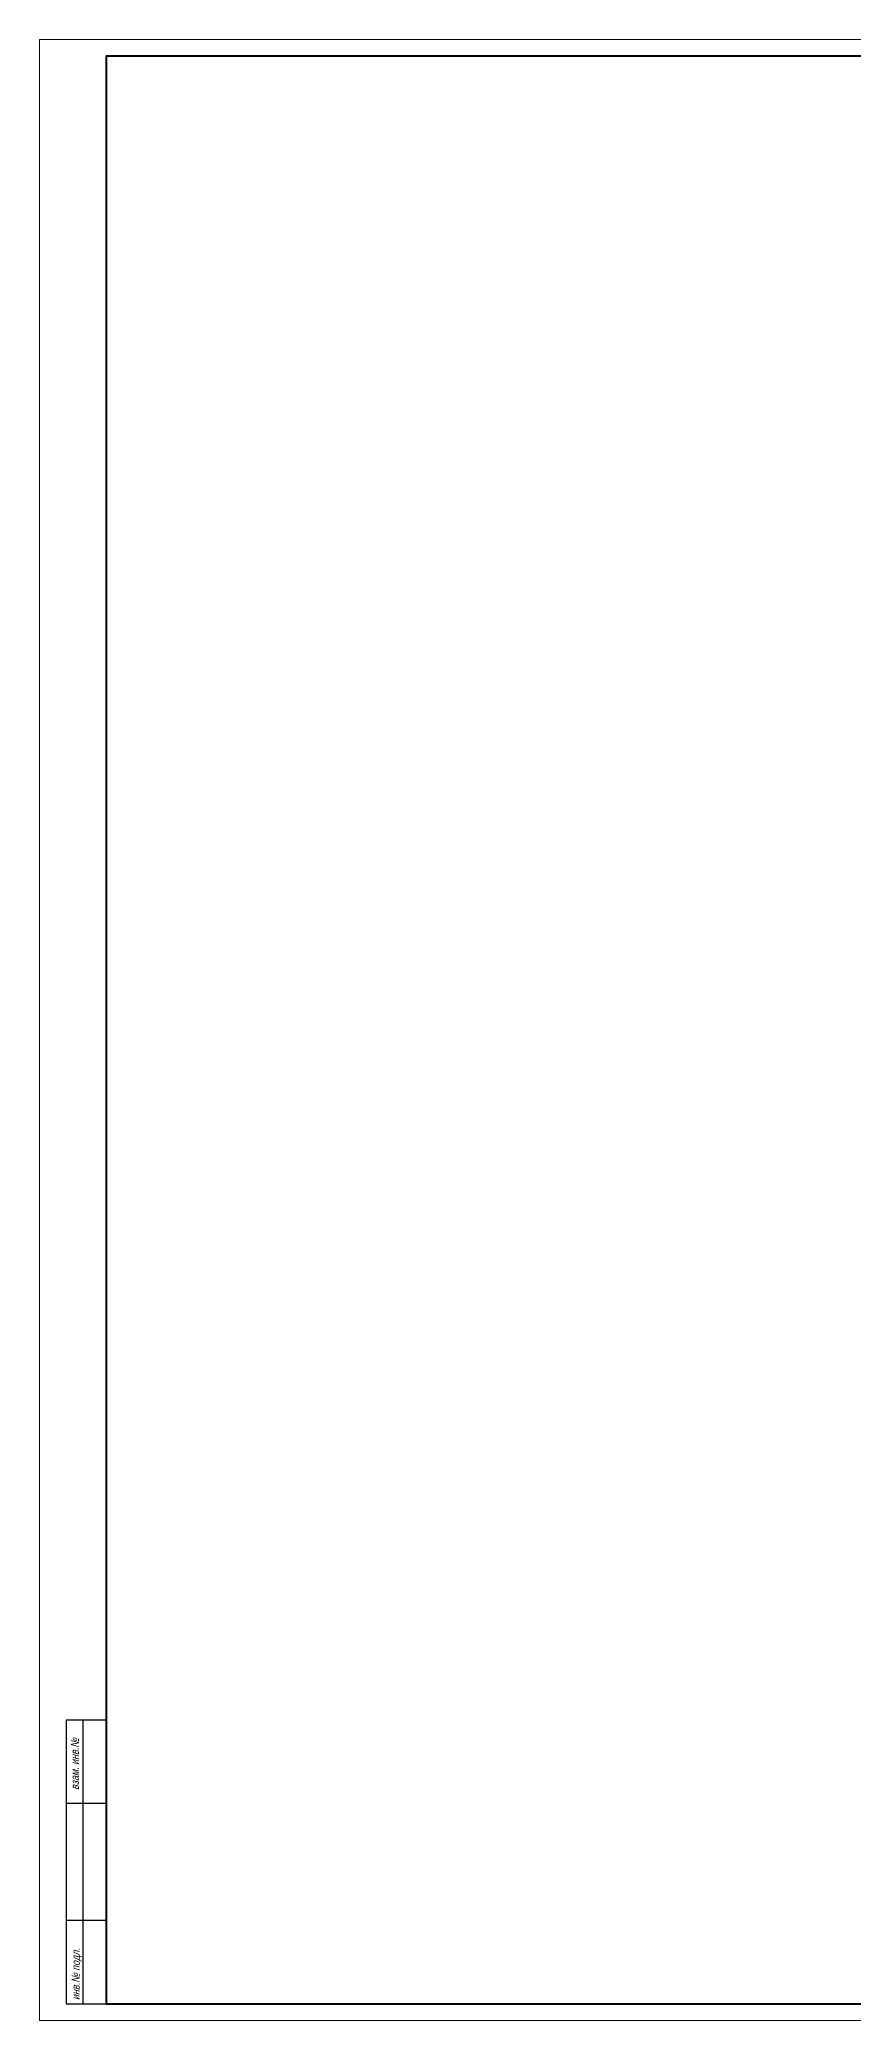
# Model space of a CAD drawing. Header units: millimetres. Extents: x 72928 to 1386960, y 320086 to 445536.
# Drawn here: x 1080732 to 1105131, y 367986 to 427386 of the extents above; entities that cross this region are included whole.
import ezdxf

# ---------------------------------------------------------------- set-up
doc = ezdxf.new("R2010")
doc.units = ezdxf.units.MM
doc.layers.add('ђЂЊЉЂ', color=7, linetype='Continuous')
doc.styles.add('ira', font='arial.ttf', dxfattribs={"height": 3})

msp = doc.modelspace()

# ---------------------------------------------------------------- linework, layer by layer
at = {"lineweight": 30}
for p, q in [((1081532.2, 376986.1), (1081532.2, 368486.1)), ((1082732.2, 376986.1), (1081532.2, 376986.1)), ((1082032.2, 376986.1), (1082032.2, 368486.1)), ((1082732.2, 374486.1), (1081532.2, 374486.1)), ((1082032.2, 370986.1), (1081532.2, 370986.1)), ((1082732.2, 370986.1), (1082032.2, 370986.1)), ((1081532.2, 368486.1), (1082732.2, 368486.1))]:
    msp.add_line(p, q, dxfattribs=at)
at = {"lineweight": 20}
msp.add_lwpolyline([(1080732.2, 367986.1), (1184832.2, 367986.1), (1184832.2, 427386.1), (1080732.2, 427386.1)], close=True, dxfattribs=at)
at = {"lineweight": 40}
msp.add_lwpolyline([(1082732.2, 368486.1), (1184332.2, 368486.1), (1184332.2, 426886.1), (1082732.2, 426886.1)], close=True, dxfattribs=at)

# ---------------------------------------------------------------- texts
at = {"layer": 'ђЂЊЉЂ', "color": 7, "linetype": 'Continuous', "lineweight": 20, "style": 'ira', "oblique": 15, "width": 0.8}
for s, p in [('взам. инв.№', (1081910.1, 374896.5)), ('инв.№ подл.', (1081936.2, 368592.7))]:
    msp.add_text(s, height=240, rotation=90, dxfattribs=at).set_placement(p)

doc.saveas('drawing.dxf')
